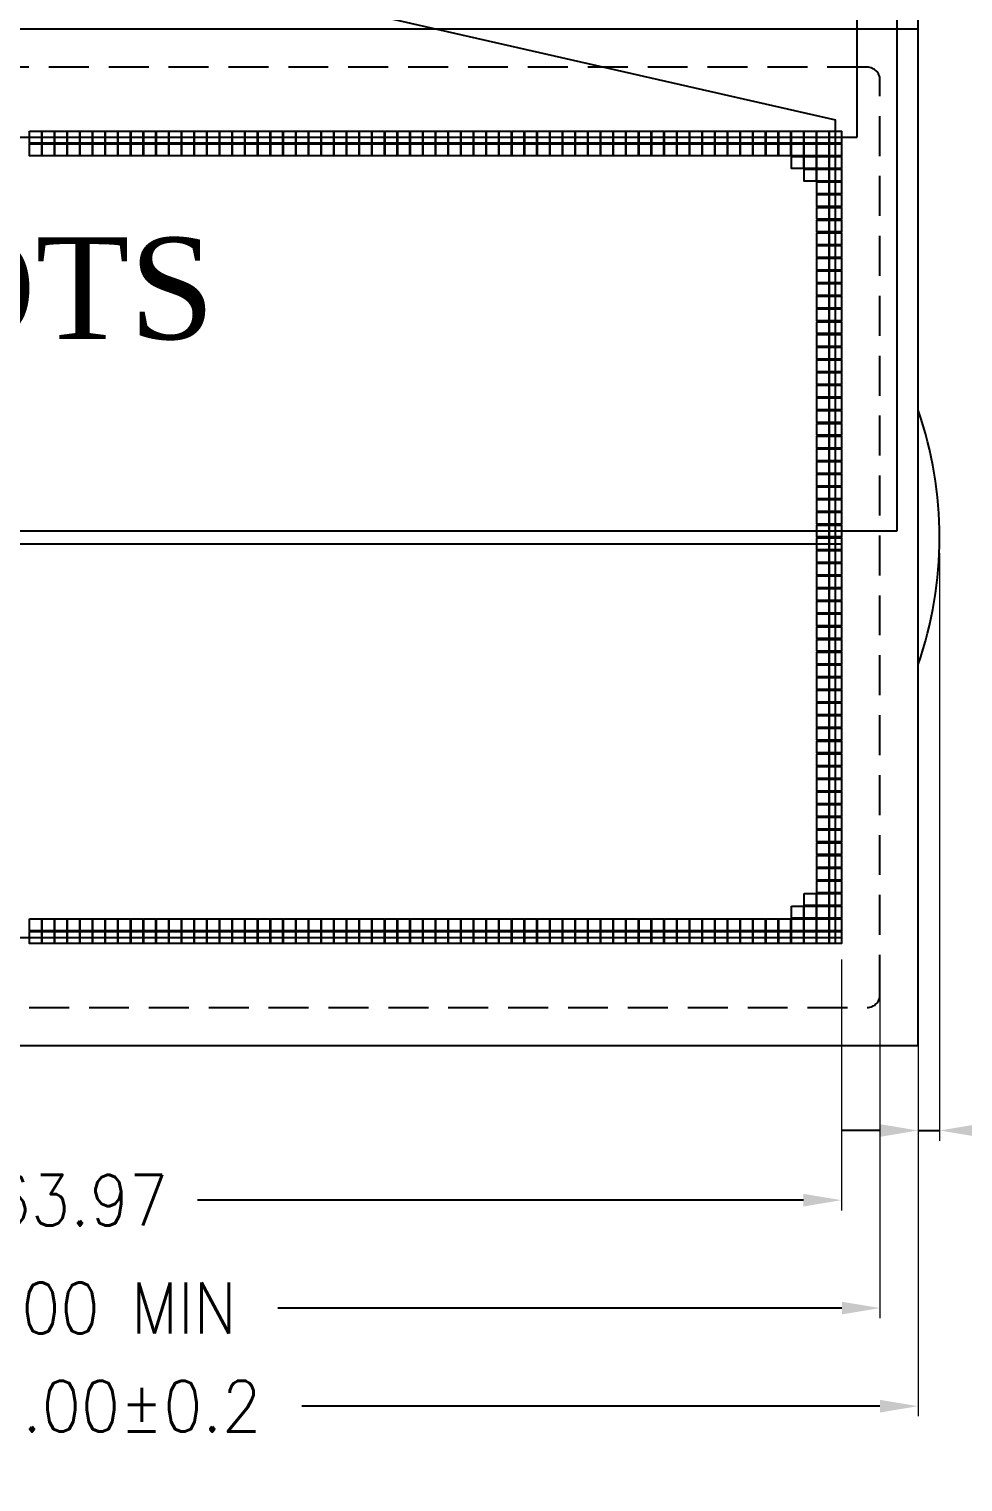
# Model space of a CAD drawing. Header units: millimetres. Extents: x 2909 to 3301, y 744 to 1021.
# Drawn here: x 2991.9 to 3028.6, y 886.4 to 943.6 of the extents above; entities that cross this region are included whole.
import ezdxf

# ---------------------------------------------------------------- set-up
doc = ezdxf.new("R2010")
doc.units = ezdxf.units.MM
doc.linetypes.add('DASHED2', pattern=[0.375, 0.25, -0.125])
for name, color, linetype in [('B', 1, 'Continuous'), ('D', 4, 'Continuous'), ('DIM', 170, 'Continuous'), ('F', 2, 'Continuous')]:
    doc.layers.add(name, color=color, linetype=linetype)
doc.styles.add('ROMANS', font='romans.shx', dxfattribs={"width": 0.9})
doc.styles.get("Standard").update_dxf_attribs({"font": 'times.ttf'})
doc.dimstyles.new('ISO-25-1', dxfattribs={"dimtxt": 2, "dimasz": 1.5, "dimexe": 0.4, "dimexo": 0.625, "dimgap": 0.5, "dimtad": 0, "dimzin": 1, "dimdsep": 46, "dimtxsty": 'ROMANS', "dimcen": 2.5, "dimclrd": 4, "dimclre": 4, "dimclrt": 4, "dimadec": 0, "dimazin": 0, "dimtfac": 1, "dimtmove": 0, "dimatfit": 3, "dimfxl": 1, "dimlwe": 0, "dimarcsym": 0})

# ---------------------------------------------------------------- blocks, each defined once
blk = doc.blocks.new('*D1')
at = {"layer": 'D', "color": 0, "lineweight": 0}
for p, q in [((2959.872, 906.961), (2959.872, 897.09)), ((3023.842, 906.961), (3023.842, 897.09))]:
    blk.add_line(p, q, dxfattribs=at)
at = {"layer": 'D', "color": 0, "lineweight": -2}
for p, q in [((2961.372, 897.49), (2985.229, 897.49)), ((3022.342, 897.49), (2998.486, 897.49))]:
    blk.add_line(p, q, dxfattribs=at)
at = {"layer": 'D', "color": 0}
for points in [[(2961.372, 897.74), (2961.372, 897.24), (2959.872, 897.49)], [(3022.342, 897.74), (3022.342, 897.24), (3023.842, 897.49)]]:
    blk.add_solid(points, dxfattribs=at)
at = {"layer": 'Defpoints', "color": 0}
for p in [(2959.872, 907.586), (3023.842, 907.586), (3023.842, 897.49)]:
    blk.add_point(p, dxfattribs=at)
at = {"layer": 'D', "color": 0, "insert": (2991.857, 897.49), "char_height": 2, "attachment_point": 5, "style": 'ROMANS'}
blk.add_mtext('AA 63.97', dxfattribs=at)
blk = doc.blocks.new('*D2')
at = {"layer": 'D', "color": 0, "lineweight": 0}
for p, q in [((2958.357, 906.212), (2958.357, 892.845)), ((3025.357, 906.212), (3025.357, 892.845))]:
    blk.add_line(p, q, dxfattribs=at)
at = {"layer": 'D', "color": 0, "lineweight": -2}
for p, q in [((2959.857, 893.245), (2982.057, 893.245)), ((3023.857, 893.245), (3001.657, 893.245))]:
    blk.add_line(p, q, dxfattribs=at)
at = {"layer": 'D', "color": 0}
for points in [[(2959.857, 893.495), (2959.857, 892.995), (2958.357, 893.245)], [(3023.857, 893.495), (3023.857, 892.995), (3025.357, 893.245)]]:
    blk.add_solid(points, dxfattribs=at)
at = {"layer": 'Defpoints', "color": 0}
for p in [(2958.357, 906.837), (3025.357, 906.837), (3025.357, 893.245)]:
    blk.add_point(p, dxfattribs=at)
at = {"layer": 'D', "color": 0, "insert": (2991.857, 893.245), "char_height": 2, "attachment_point": 5, "style": 'ROMANS'}
blk.add_mtext('VA 67.00 MIN', dxfattribs=at)
blk = doc.blocks.new('*D3')
at = {"layer": 'D', "color": 0, "lineweight": 0}
for p, q in [((2956.857, 902.946), (2956.857, 888.985)), ((3026.857, 902.946), (3026.857, 888.985))]:
    blk.add_line(p, q, dxfattribs=at)
at = {"layer": 'D', "color": 0, "lineweight": -2}
for p, q in [((2958.357, 889.385), (2981.115, 889.385)), ((3025.357, 889.385), (3002.6, 889.385))]:
    blk.add_line(p, q, dxfattribs=at)
at = {"layer": 'D', "color": 0}
for points in [[(2958.357, 889.635), (2958.357, 889.135), (2956.857, 889.385)], [(3025.357, 889.635), (3025.357, 889.135), (3026.857, 889.385)]]:
    blk.add_solid(points, dxfattribs=at)
at = {"layer": 'Defpoints', "color": 0}
for p in [(2956.857, 903.571), (3026.857, 903.571), (3026.857, 889.385)]:
    blk.add_point(p, dxfattribs=at)
at = {"layer": 'D', "color": 0, "insert": (2991.857, 889.385), "char_height": 2, "attachment_point": 5, "style": 'ROMANS'}
blk.add_mtext('LCD 70.00%%P0.2', dxfattribs=at)
blk = doc.blocks.new('*D35')
at = {"layer": 'D', "color": 0, "lineweight": 0}
for p, q in [((3027.707, 922.946), (3027.707, 899.831)), ((3026.857, 922.661), (3026.857, 899.831))]:
    blk.add_line(p, q, dxfattribs=at)
at = {"layer": 'D', "color": 0, "lineweight": -2}
for p, q in [((3025.357, 900.231), (3023.857, 900.231)), ((3026.857, 900.231), (3027.707, 900.231)), ((3029.207, 900.231), (3030.707, 900.231))]:
    blk.add_line(p, q, dxfattribs=at)
at = {"layer": 'D', "color": 0}
for points in [[(3025.357, 900.481), (3025.357, 899.981), (3026.857, 900.231)], [(3029.207, 900.481), (3029.207, 899.981), (3027.707, 900.231)]]:
    blk.add_solid(points, dxfattribs=at)
at = {"layer": 'Defpoints', "color": 0}
for p in [(3026.857, 923.286), (3027.707, 923.571), (3027.707, 900.231)]:
    blk.add_point(p, dxfattribs=at)
at = {"layer": 'D', "color": 0, "insert": (3035.622, 900.231), "char_height": 2, "attachment_point": 5, "style": 'ROMANS'}
blk.add_mtext('1.0MAX', dxfattribs=at)

msp = doc.modelspace()

# ---------------------------------------------------------------- linework, layer by layer
at = {"ltscale": 6.286513}
for p, q in [((3026.857, 903.571), (3026.857, 951.571)), ((3026.857, 943.571), (2956.857, 943.571)), ((2956.857, 903.571), (3026.857, 903.571))]:
    msp.add_line(p, q, dxfattribs=at)
at = {"color": 6, "linetype": 'DASHED2', "ltscale": 6.286513}
for p, q in [((3024.857, 942.071), (2958.857, 942.071)), ((3025.357, 905.571), (3025.357, 941.571)), ((2958.857, 905.071), (3024.857, 905.071))]:
    msp.add_line(p, q, dxfattribs=at)
at = {"ltscale": 6.286513}
for points in [[(2991.872, 939.556), (2992.342, 939.556), (2992.342, 939.086), (2991.872, 939.086)], [(2992.372, 939.556), (2992.842, 939.556), (2992.842, 939.086), (2992.372, 939.086)], [(2992.872, 939.556), (2993.342, 939.556), (2993.342, 939.086), (2992.872, 939.086)], [(2993.372, 939.556), (2993.842, 939.556), (2993.842, 939.086), (2993.372, 939.086)], [(2993.872, 939.556), (2994.342, 939.556), (2994.342, 939.086), (2993.872, 939.086)], [(2994.372, 939.556), (2994.842, 939.556), (2994.842, 939.086), (2994.372, 939.086)], [(2994.872, 939.556), (2995.342, 939.556), (2995.342, 939.086), (2994.872, 939.086)], [(2995.372, 939.556), (2995.842, 939.556), (2995.842, 939.086), (2995.372, 939.086)], [(2995.872, 939.556), (2996.342, 939.556), (2996.342, 939.086), (2995.872, 939.086)], [(2996.372, 939.556), (2996.842, 939.556), (2996.842, 939.086), (2996.372, 939.086)], [(2996.872, 939.556), (2997.342, 939.556), (2997.342, 939.086), (2996.872, 939.086)], [(2997.372, 939.556), (2997.842, 939.556), (2997.842, 939.086), (2997.372, 939.086)], [(2997.872, 939.556), (2998.342, 939.556), (2998.342, 939.086), (2997.872, 939.086)], [(2998.372, 939.556), (2998.842, 939.556), (2998.842, 939.086), (2998.372, 939.086)], [(2998.872, 939.556), (2999.342, 939.556), (2999.342, 939.086), (2998.872, 939.086)], [(2999.372, 939.556), (2999.842, 939.556), (2999.842, 939.086), (2999.372, 939.086)], [(2999.872, 939.556), (3000.342, 939.556), (3000.342, 939.086), (2999.872, 939.086)], [(3000.372, 939.556), (3000.842, 939.556), (3000.842, 939.086), (3000.372, 939.086)], [(3000.872, 939.556), (3001.342, 939.556), (3001.342, 939.086), (3000.872, 939.086)], [(3001.372, 939.556), (3001.842, 939.556), (3001.842, 939.086), (3001.372, 939.086)], [(3001.872, 939.556), (3002.342, 939.556), (3002.342, 939.086), (3001.872, 939.086)], [(3002.372, 939.556), (3002.842, 939.556), (3002.842, 939.086), (3002.372, 939.086)], [(3002.872, 939.556), (3003.342, 939.556), (3003.342, 939.086), (3002.872, 939.086)], [(3003.372, 939.556), (3003.842, 939.556), (3003.842, 939.086), (3003.372, 939.086)], [(3003.872, 939.556), (3004.342, 939.556), (3004.342, 939.086), (3003.872, 939.086)], [(3004.372, 939.556), (3004.842, 939.556), (3004.842, 939.086), (3004.372, 939.086)], [(3004.872, 939.556), (3005.342, 939.556), (3005.342, 939.086), (3004.872, 939.086)], [(3005.372, 939.556), (3005.842, 939.556), (3005.842, 939.086), (3005.372, 939.086)], [(3005.872, 939.556), (3006.342, 939.556), (3006.342, 939.086), (3005.872, 939.086)], [(3006.372, 939.556), (3006.842, 939.556), (3006.842, 939.086), (3006.372, 939.086)], [(3006.872, 939.556), (3007.342, 939.556), (3007.342, 939.086), (3006.872, 939.086)], [(3007.372, 939.556), (3007.842, 939.556), (3007.842, 939.086), (3007.372, 939.086)], [(3007.872, 939.556), (3008.342, 939.556), (3008.342, 939.086), (3007.872, 939.086)], [(3008.372, 939.556), (3008.842, 939.556), (3008.842, 939.086), (3008.372, 939.086)], [(3008.872, 939.556), (3009.342, 939.556), (3009.342, 939.086), (3008.872, 939.086)], [(3009.372, 939.556), (3009.842, 939.556), (3009.842, 939.086), (3009.372, 939.086)], [(3009.872, 939.556), (3010.342, 939.556), (3010.342, 939.086), (3009.872, 939.086)], [(3010.372, 939.556), (3010.842, 939.556), (3010.842, 939.086), (3010.372, 939.086)], [(3010.872, 939.556), (3011.342, 939.556), (3011.342, 939.086), (3010.872, 939.086)], [(3011.372, 939.556), (3011.842, 939.556), (3011.842, 939.086), (3011.372, 939.086)], [(3011.872, 939.556), (3012.342, 939.556), (3012.342, 939.086), (3011.872, 939.086)], [(3012.372, 939.556), (3012.842, 939.556), (3012.842, 939.086), (3012.372, 939.086)], [(3012.872, 939.556), (3013.342, 939.556), (3013.342, 939.086), (3012.872, 939.086)], [(3013.372, 939.556), (3013.842, 939.556), (3013.842, 939.086), (3013.372, 939.086)], [(3013.872, 939.556), (3014.342, 939.556), (3014.342, 939.086), (3013.872, 939.086)], [(3014.372, 939.556), (3014.842, 939.556), (3014.842, 939.086), (3014.372, 939.086)], [(3014.872, 939.556), (3015.342, 939.556), (3015.342, 939.086), (3014.872, 939.086)], [(3015.372, 939.556), (3015.842, 939.556), (3015.842, 939.086), (3015.372, 939.086)], [(3015.872, 939.556), (3016.342, 939.556), (3016.342, 939.086), (3015.872, 939.086)], [(3016.372, 939.556), (3016.842, 939.556), (3016.842, 939.086), (3016.372, 939.086)], [(3016.872, 939.556), (3017.342, 939.556), (3017.342, 939.086), (3016.872, 939.086)], [(3017.372, 939.556), (3017.842, 939.556), (3017.842, 939.086), (3017.372, 939.086)], [(3017.872, 939.556), (3018.342, 939.556), (3018.342, 939.086), (3017.872, 939.086)], [(3018.372, 939.556), (3018.842, 939.556), (3018.842, 939.086), (3018.372, 939.086)], [(3018.872, 939.556), (3019.342, 939.556), (3019.342, 939.086), (3018.872, 939.086)], [(3019.372, 939.556), (3019.842, 939.556), (3019.842, 939.086), (3019.372, 939.086)], [(3019.872, 939.556), (3020.342, 939.556), (3020.342, 939.086), (3019.872, 939.086)], [(3020.372, 939.556), (3020.842, 939.556), (3020.842, 939.086), (3020.372, 939.086)], [(3020.872, 939.556), (3021.342, 939.556), (3021.342, 939.086), (3020.872, 939.086)], [(3021.372, 939.556), (3021.842, 939.556), (3021.842, 939.086), (3021.372, 939.086)], [(3021.872, 939.556), (3022.342, 939.556), (3022.342, 939.086), (3021.872, 939.086)], [(3022.372, 939.556), (3022.842, 939.556), (3022.842, 939.086), (3022.372, 939.086)], [(3022.872, 939.556), (3023.342, 939.556), (3023.342, 939.086), (3022.872, 939.086)], [(3023.372, 939.556), (3023.842, 939.556), (3023.842, 939.086), (3023.372, 939.086)], [(2991.872, 939.056), (2992.342, 939.056), (2992.342, 938.586), (2991.872, 938.586)], [(2992.372, 939.056), (2992.842, 939.056), (2992.842, 938.586), (2992.372, 938.586)], [(2992.872, 939.056), (2993.342, 939.056), (2993.342, 938.586), (2992.872, 938.586)], [(2993.372, 939.056), (2993.842, 939.056), (2993.842, 938.586), (2993.372, 938.586)], [(2993.872, 939.056), (2994.342, 939.056), (2994.342, 938.586), (2993.872, 938.586)], [(2994.372, 939.056), (2994.842, 939.056), (2994.842, 938.586), (2994.372, 938.586)], [(2994.872, 939.056), (2995.342, 939.056), (2995.342, 938.586), (2994.872, 938.586)], [(2995.372, 939.056), (2995.842, 939.056), (2995.842, 938.586), (2995.372, 938.586)], [(2995.872, 939.056), (2996.342, 939.056), (2996.342, 938.586), (2995.872, 938.586)], [(2996.372, 939.056), (2996.842, 939.056), (2996.842, 938.586), (2996.372, 938.586)], [(2996.872, 939.056), (2997.342, 939.056), (2997.342, 938.586), (2996.872, 938.586)], [(2997.372, 939.056), (2997.842, 939.056), (2997.842, 938.586), (2997.372, 938.586)], [(2997.872, 939.056), (2998.342, 939.056), (2998.342, 938.586), (2997.872, 938.586)], [(2998.372, 939.056), (2998.842, 939.056), (2998.842, 938.586), (2998.372, 938.586)], [(2998.872, 939.056), (2999.342, 939.056), (2999.342, 938.586), (2998.872, 938.586)], [(2999.372, 939.056), (2999.842, 939.056), (2999.842, 938.586), (2999.372, 938.586)], [(2999.872, 939.056), (3000.342, 939.056), (3000.342, 938.586), (2999.872, 938.586)], [(3000.372, 939.056), (3000.842, 939.056), (3000.842, 938.586), (3000.372, 938.586)], [(3000.872, 939.056), (3001.342, 939.056), (3001.342, 938.586), (3000.872, 938.586)], [(3001.372, 939.056), (3001.842, 939.056), (3001.842, 938.586), (3001.372, 938.586)], [(3001.872, 939.056), (3002.342, 939.056), (3002.342, 938.586), (3001.872, 938.586)], [(3002.372, 939.056), (3002.842, 939.056), (3002.842, 938.586), (3002.372, 938.586)], [(3002.872, 939.056), (3003.342, 939.056), (3003.342, 938.586), (3002.872, 938.586)], [(3003.372, 939.056), (3003.842, 939.056), (3003.842, 938.586), (3003.372, 938.586)], [(3003.872, 939.056), (3004.342, 939.056), (3004.342, 938.586), (3003.872, 938.586)], [(3004.372, 939.056), (3004.842, 939.056), (3004.842, 938.586), (3004.372, 938.586)], [(3004.872, 939.056), (3005.342, 939.056), (3005.342, 938.586), (3004.872, 938.586)], [(3005.372, 939.056), (3005.842, 939.056), (3005.842, 938.586), (3005.372, 938.586)], [(3005.872, 939.056), (3006.342, 939.056), (3006.342, 938.586), (3005.872, 938.586)], [(3006.372, 939.056), (3006.842, 939.056), (3006.842, 938.586), (3006.372, 938.586)], [(3006.872, 939.056), (3007.342, 939.056), (3007.342, 938.586), (3006.872, 938.586)], [(3007.372, 939.056), (3007.842, 939.056), (3007.842, 938.586), (3007.372, 938.586)], [(3007.872, 939.056), (3008.342, 939.056), (3008.342, 938.586), (3007.872, 938.586)], [(3008.372, 939.056), (3008.842, 939.056), (3008.842, 938.586), (3008.372, 938.586)], [(3008.872, 939.056), (3009.342, 939.056), (3009.342, 938.586), (3008.872, 938.586)], [(3009.372, 939.056), (3009.842, 939.056), (3009.842, 938.586), (3009.372, 938.586)], [(3009.872, 939.056), (3010.342, 939.056), (3010.342, 938.586), (3009.872, 938.586)], [(3010.372, 939.056), (3010.842, 939.056), (3010.842, 938.586), (3010.372, 938.586)], [(3010.872, 939.056), (3011.342, 939.056), (3011.342, 938.586), (3010.872, 938.586)], [(3011.372, 939.056), (3011.842, 939.056), (3011.842, 938.586), (3011.372, 938.586)], [(3011.872, 939.056), (3012.342, 939.056), (3012.342, 938.586), (3011.872, 938.586)], [(3012.372, 939.056), (3012.842, 939.056), (3012.842, 938.586), (3012.372, 938.586)], [(3012.872, 939.056), (3013.342, 939.056), (3013.342, 938.586), (3012.872, 938.586)], [(3013.372, 939.056), (3013.842, 939.056), (3013.842, 938.586), (3013.372, 938.586)], [(3013.872, 939.056), (3014.342, 939.056), (3014.342, 938.586), (3013.872, 938.586)], [(3014.372, 939.056), (3014.842, 939.056), (3014.842, 938.586), (3014.372, 938.586)], [(3014.872, 939.056), (3015.342, 939.056), (3015.342, 938.586), (3014.872, 938.586)], [(3015.372, 939.056), (3015.842, 939.056), (3015.842, 938.586), (3015.372, 938.586)], [(3015.872, 939.056), (3016.342, 939.056), (3016.342, 938.586), (3015.872, 938.586)], [(3016.372, 939.056), (3016.842, 939.056), (3016.842, 938.586), (3016.372, 938.586)], [(3016.872, 939.056), (3017.342, 939.056), (3017.342, 938.586), (3016.872, 938.586)], [(3017.372, 939.056), (3017.842, 939.056), (3017.842, 938.586), (3017.372, 938.586)], [(3017.872, 939.056), (3018.342, 939.056), (3018.342, 938.586), (3017.872, 938.586)], [(3018.372, 939.056), (3018.842, 939.056), (3018.842, 938.586), (3018.372, 938.586)], [(3018.872, 939.056), (3019.342, 939.056), (3019.342, 938.586), (3018.872, 938.586)], [(3019.372, 939.056), (3019.842, 939.056), (3019.842, 938.586), (3019.372, 938.586)], [(3019.872, 939.056), (3020.342, 939.056), (3020.342, 938.586), (3019.872, 938.586)], [(3020.372, 939.056), (3020.842, 939.056), (3020.842, 938.586), (3020.372, 938.586)], [(3020.872, 939.056), (3021.342, 939.056), (3021.342, 938.586), (3020.872, 938.586)], [(3021.372, 939.056), (3021.842, 939.056), (3021.842, 938.586), (3021.372, 938.586)], [(3021.872, 939.056), (3022.342, 939.056), (3022.342, 938.586), (3021.872, 938.586)], [(3022.372, 939.056), (3022.842, 939.056), (3022.842, 938.586), (3022.372, 938.586)], [(3022.872, 939.056), (3023.342, 939.056), (3023.342, 938.586), (3022.872, 938.586)], [(3023.372, 939.056), (3023.842, 939.056), (3023.842, 938.586), (3023.372, 938.586)], [(3021.872, 938.556), (3022.342, 938.556), (3022.342, 938.086), (3021.872, 938.086)], [(3022.372, 938.556), (3022.842, 938.556), (3022.842, 938.086), (3022.372, 938.086)], [(3022.872, 938.556), (3023.342, 938.556), (3023.342, 938.086), (3022.872, 938.086)], [(3023.372, 938.556), (3023.842, 938.556), (3023.842, 938.086), (3023.372, 938.086)], [(3022.372, 938.056), (3022.842, 938.056), (3022.842, 937.586), (3022.372, 937.586)], [(3022.872, 938.056), (3023.342, 938.056), (3023.342, 937.586), (3022.872, 937.586)], [(3023.372, 938.056), (3023.842, 938.056), (3023.842, 937.586), (3023.372, 937.586)], [(3022.872, 937.556), (3023.342, 937.556), (3023.342, 937.086), (3022.872, 937.086)], [(3022.872, 937.056), (3023.342, 937.056), (3023.342, 936.586), (3022.872, 936.586)], [(3023.372, 937.556), (3023.842, 937.556), (3023.842, 937.086), (3023.372, 937.086)], [(3023.372, 937.056), (3023.842, 937.056), (3023.842, 936.586), (3023.372, 936.586)], [(3022.872, 936.556), (3023.342, 936.556), (3023.342, 936.086), (3022.872, 936.086)], [(3023.372, 936.556), (3023.842, 936.556), (3023.842, 936.086), (3023.372, 936.086)], [(3022.872, 936.056), (3023.342, 936.056), (3023.342, 935.586), (3022.872, 935.586)], [(3023.372, 936.056), (3023.842, 936.056), (3023.842, 935.586), (3023.372, 935.586)], [(3022.872, 935.556), (3023.342, 935.556), (3023.342, 935.086), (3022.872, 935.086)], [(3023.372, 935.556), (3023.842, 935.556), (3023.842, 935.086), (3023.372, 935.086)], [(3022.872, 935.056), (3023.342, 935.056), (3023.342, 934.586), (3022.872, 934.586)], [(3023.372, 935.056), (3023.842, 935.056), (3023.842, 934.586), (3023.372, 934.586)], [(3022.872, 934.556), (3023.342, 934.556), (3023.342, 934.086), (3022.872, 934.086)], [(3023.372, 934.556), (3023.842, 934.556), (3023.842, 934.086), (3023.372, 934.086)], [(3022.872, 934.056), (3023.342, 934.056), (3023.342, 933.586), (3022.872, 933.586)], [(3023.372, 934.056), (3023.842, 934.056), (3023.842, 933.586), (3023.372, 933.586)], [(3022.872, 933.556), (3023.342, 933.556), (3023.342, 933.086), (3022.872, 933.086)], [(3022.872, 933.056), (3023.342, 933.056), (3023.342, 932.586), (3022.872, 932.586)], [(3023.372, 933.556), (3023.842, 933.556), (3023.842, 933.086), (3023.372, 933.086)], [(3023.372, 933.056), (3023.842, 933.056), (3023.842, 932.586), (3023.372, 932.586)], [(3022.872, 932.556), (3023.342, 932.556), (3023.342, 932.086), (3022.872, 932.086)], [(3023.372, 932.556), (3023.842, 932.556), (3023.842, 932.086), (3023.372, 932.086)], [(3022.872, 932.056), (3023.342, 932.056), (3023.342, 931.586), (3022.872, 931.586)], [(3023.372, 932.056), (3023.842, 932.056), (3023.842, 931.586), (3023.372, 931.586)], [(3022.872, 931.556), (3023.342, 931.556), (3023.342, 931.086), (3022.872, 931.086)], [(3023.372, 931.556), (3023.842, 931.556), (3023.842, 931.086), (3023.372, 931.086)], [(3022.872, 931.056), (3023.342, 931.056), (3023.342, 930.586), (3022.872, 930.586)], [(3023.372, 931.056), (3023.842, 931.056), (3023.842, 930.586), (3023.372, 930.586)], [(3022.872, 930.556), (3023.342, 930.556), (3023.342, 930.086), (3022.872, 930.086)], [(3023.372, 930.556), (3023.842, 930.556), (3023.842, 930.086), (3023.372, 930.086)], [(3022.872, 930.056), (3023.342, 930.056), (3023.342, 929.586), (3022.872, 929.586)], [(3023.372, 930.056), (3023.842, 930.056), (3023.842, 929.586), (3023.372, 929.586)], [(3022.872, 929.556), (3023.342, 929.556), (3023.342, 929.086), (3022.872, 929.086)], [(3022.872, 929.056), (3023.342, 929.056), (3023.342, 928.586), (3022.872, 928.586)], [(3023.372, 929.556), (3023.842, 929.556), (3023.842, 929.086), (3023.372, 929.086)], [(3023.372, 929.056), (3023.842, 929.056), (3023.842, 928.586), (3023.372, 928.586)], [(3022.872, 928.556), (3023.342, 928.556), (3023.342, 928.086), (3022.872, 928.086)], [(3023.372, 928.556), (3023.842, 928.556), (3023.842, 928.086), (3023.372, 928.086)], [(3022.872, 928.056), (3023.342, 928.056), (3023.342, 927.586), (3022.872, 927.586)], [(3023.372, 928.056), (3023.842, 928.056), (3023.842, 927.586), (3023.372, 927.586)], [(3022.872, 927.556), (3023.342, 927.556), (3023.342, 927.086), (3022.872, 927.086)], [(3023.372, 927.556), (3023.842, 927.556), (3023.842, 927.086), (3023.372, 927.086)], [(3022.872, 927.056), (3023.342, 927.056), (3023.342, 926.586), (3022.872, 926.586)], [(3023.372, 927.056), (3023.842, 927.056), (3023.842, 926.586), (3023.372, 926.586)], [(3022.872, 926.556), (3023.342, 926.556), (3023.342, 926.086), (3022.872, 926.086)], [(3023.372, 926.556), (3023.842, 926.556), (3023.842, 926.086), (3023.372, 926.086)], [(3022.872, 926.056), (3023.342, 926.056), (3023.342, 925.586), (3022.872, 925.586)], [(3023.372, 926.056), (3023.842, 926.056), (3023.842, 925.586), (3023.372, 925.586)], [(3022.872, 925.556), (3023.342, 925.556), (3023.342, 925.086), (3022.872, 925.086)], [(3022.872, 925.056), (3023.342, 925.056), (3023.342, 924.586), (3022.872, 924.586)], [(3023.372, 925.556), (3023.842, 925.556), (3023.842, 925.086), (3023.372, 925.086)], [(3023.372, 925.056), (3023.842, 925.056), (3023.842, 924.586), (3023.372, 924.586)], [(3022.872, 924.556), (3023.342, 924.556), (3023.342, 924.086), (3022.872, 924.086)], [(3023.372, 924.556), (3023.842, 924.556), (3023.842, 924.086), (3023.372, 924.086)], [(3022.872, 924.056), (3023.342, 924.056), (3023.342, 923.586), (3022.872, 923.586)], [(3023.372, 924.056), (3023.842, 924.056), (3023.842, 923.586), (3023.372, 923.586)], [(3022.872, 923.556), (3023.342, 923.556), (3023.342, 923.086), (3022.872, 923.086)], [(3023.372, 923.556), (3023.842, 923.556), (3023.842, 923.086), (3023.372, 923.086)], [(3022.872, 923.056), (3023.342, 923.056), (3023.342, 922.586), (3022.872, 922.586)], [(3023.372, 923.056), (3023.842, 923.056), (3023.842, 922.586), (3023.372, 922.586)], [(3022.872, 922.556), (3023.342, 922.556), (3023.342, 922.086), (3022.872, 922.086)], [(3023.372, 922.556), (3023.842, 922.556), (3023.842, 922.086), (3023.372, 922.086)], [(3022.872, 922.056), (3023.342, 922.056), (3023.342, 921.586), (3022.872, 921.586)], [(3022.872, 921.556), (3023.342, 921.556), (3023.342, 921.086), (3022.872, 921.086)], [(3023.372, 922.056), (3023.842, 922.056), (3023.842, 921.586), (3023.372, 921.586)], [(3023.372, 921.556), (3023.842, 921.556), (3023.842, 921.086), (3023.372, 921.086)], [(3022.872, 921.056), (3023.342, 921.056), (3023.342, 920.586), (3022.872, 920.586)], [(3023.372, 921.056), (3023.842, 921.056), (3023.842, 920.586), (3023.372, 920.586)], [(3022.872, 920.556), (3023.342, 920.556), (3023.342, 920.086), (3022.872, 920.086)], [(3023.372, 920.556), (3023.842, 920.556), (3023.842, 920.086), (3023.372, 920.086)], [(3022.872, 920.056), (3023.342, 920.056), (3023.342, 919.586), (3022.872, 919.586)], [(3023.372, 920.056), (3023.842, 920.056), (3023.842, 919.586), (3023.372, 919.586)], [(3022.872, 919.556), (3023.342, 919.556), (3023.342, 919.086), (3022.872, 919.086)], [(3023.372, 919.556), (3023.842, 919.556), (3023.842, 919.086), (3023.372, 919.086)], [(3022.872, 919.056), (3023.342, 919.056), (3023.342, 918.586), (3022.872, 918.586)], [(3023.372, 919.056), (3023.842, 919.056), (3023.842, 918.586), (3023.372, 918.586)], [(3022.872, 918.556), (3023.342, 918.556), (3023.342, 918.086), (3022.872, 918.086)], [(3023.372, 918.556), (3023.842, 918.556), (3023.842, 918.086), (3023.372, 918.086)], [(3022.872, 918.056), (3023.342, 918.056), (3023.342, 917.586), (3022.872, 917.586)], [(3022.872, 917.556), (3023.342, 917.556), (3023.342, 917.086), (3022.872, 917.086)], [(3023.372, 918.056), (3023.842, 918.056), (3023.842, 917.586), (3023.372, 917.586)], [(3023.372, 917.556), (3023.842, 917.556), (3023.842, 917.086), (3023.372, 917.086)], [(3022.872, 917.056), (3023.342, 917.056), (3023.342, 916.586), (3022.872, 916.586)], [(3023.372, 917.056), (3023.842, 917.056), (3023.842, 916.586), (3023.372, 916.586)], [(3022.872, 916.556), (3023.342, 916.556), (3023.342, 916.086), (3022.872, 916.086)], [(3023.372, 916.556), (3023.842, 916.556), (3023.842, 916.086), (3023.372, 916.086)], [(3022.872, 916.056), (3023.342, 916.056), (3023.342, 915.586), (3022.872, 915.586)], [(3023.372, 916.056), (3023.842, 916.056), (3023.842, 915.586), (3023.372, 915.586)], [(3022.872, 915.556), (3023.342, 915.556), (3023.342, 915.086), (3022.872, 915.086)], [(3023.372, 915.556), (3023.842, 915.556), (3023.842, 915.086), (3023.372, 915.086)], [(3022.872, 915.056), (3023.342, 915.056), (3023.342, 914.586), (3022.872, 914.586)], [(3023.372, 915.056), (3023.842, 915.056), (3023.842, 914.586), (3023.372, 914.586)], [(3022.872, 914.556), (3023.342, 914.556), (3023.342, 914.086), (3022.872, 914.086)], [(3023.372, 914.556), (3023.842, 914.556), (3023.842, 914.086), (3023.372, 914.086)], [(3022.872, 914.056), (3023.342, 914.056), (3023.342, 913.586), (3022.872, 913.586)], [(3022.872, 913.556), (3023.342, 913.556), (3023.342, 913.086), (3022.872, 913.086)], [(3023.372, 914.056), (3023.842, 914.056), (3023.842, 913.586), (3023.372, 913.586)], [(3023.372, 913.556), (3023.842, 913.556), (3023.842, 913.086), (3023.372, 913.086)], [(3022.872, 913.056), (3023.342, 913.056), (3023.342, 912.586), (3022.872, 912.586)], [(3023.372, 913.056), (3023.842, 913.056), (3023.842, 912.586), (3023.372, 912.586)], [(3022.872, 912.556), (3023.342, 912.556), (3023.342, 912.086), (3022.872, 912.086)], [(3023.372, 912.556), (3023.842, 912.556), (3023.842, 912.086), (3023.372, 912.086)], [(3022.872, 912.056), (3023.342, 912.056), (3023.342, 911.586), (3022.872, 911.586)], [(3023.372, 912.056), (3023.842, 912.056), (3023.842, 911.586), (3023.372, 911.586)], [(3022.872, 911.556), (3023.342, 911.556), (3023.342, 911.086), (3022.872, 911.086)], [(3023.372, 911.556), (3023.842, 911.556), (3023.842, 911.086), (3023.372, 911.086)], [(3022.872, 911.056), (3023.342, 911.056), (3023.342, 910.586), (3022.872, 910.586)], [(3023.372, 911.056), (3023.842, 911.056), (3023.842, 910.586), (3023.372, 910.586)], [(3022.872, 910.556), (3023.342, 910.556), (3023.342, 910.086), (3022.872, 910.086)], [(3023.372, 910.556), (3023.842, 910.556), (3023.842, 910.086), (3023.372, 910.086)], [(3022.372, 909.556), (3022.842, 909.556), (3022.842, 909.086), (3022.372, 909.086)], [(3022.872, 910.056), (3023.342, 910.056), (3023.342, 909.586), (3022.872, 909.586)], [(3022.872, 909.556), (3023.342, 909.556), (3023.342, 909.086), (3022.872, 909.086)], [(3023.372, 910.056), (3023.842, 910.056), (3023.842, 909.586), (3023.372, 909.586)], [(3023.372, 909.556), (3023.842, 909.556), (3023.842, 909.086), (3023.372, 909.086)], [(3021.872, 909.056), (3022.342, 909.056), (3022.342, 908.586), (3021.872, 908.586)], [(3022.372, 909.056), (3022.842, 909.056), (3022.842, 908.586), (3022.372, 908.586)], [(3022.872, 909.056), (3023.342, 909.056), (3023.342, 908.586), (3022.872, 908.586)], [(3023.372, 909.056), (3023.842, 909.056), (3023.842, 908.586), (3023.372, 908.586)], [(2991.872, 908.556), (2992.342, 908.556), (2992.342, 908.086), (2991.872, 908.086)], [(2992.372, 908.556), (2992.842, 908.556), (2992.842, 908.086), (2992.372, 908.086)], [(2992.872, 908.556), (2993.342, 908.556), (2993.342, 908.086), (2992.872, 908.086)], [(2993.372, 908.556), (2993.842, 908.556), (2993.842, 908.086), (2993.372, 908.086)], [(2993.872, 908.556), (2994.342, 908.556), (2994.342, 908.086), (2993.872, 908.086)], [(2994.372, 908.556), (2994.842, 908.556), (2994.842, 908.086), (2994.372, 908.086)], [(2994.872, 908.556), (2995.342, 908.556), (2995.342, 908.086), (2994.872, 908.086)], [(2995.372, 908.556), (2995.842, 908.556), (2995.842, 908.086), (2995.372, 908.086)], [(2995.872, 908.556), (2996.342, 908.556), (2996.342, 908.086), (2995.872, 908.086)], [(2996.372, 908.556), (2996.842, 908.556), (2996.842, 908.086), (2996.372, 908.086)], [(2996.872, 908.556), (2997.342, 908.556), (2997.342, 908.086), (2996.872, 908.086)], [(2997.372, 908.556), (2997.842, 908.556), (2997.842, 908.086), (2997.372, 908.086)], [(2997.872, 908.556), (2998.342, 908.556), (2998.342, 908.086), (2997.872, 908.086)], [(2998.372, 908.556), (2998.842, 908.556), (2998.842, 908.086), (2998.372, 908.086)], [(2998.872, 908.556), (2999.342, 908.556), (2999.342, 908.086), (2998.872, 908.086)], [(2999.372, 908.556), (2999.842, 908.556), (2999.842, 908.086), (2999.372, 908.086)], [(2999.872, 908.556), (3000.342, 908.556), (3000.342, 908.086), (2999.872, 908.086)], [(3000.372, 908.556), (3000.842, 908.556), (3000.842, 908.086), (3000.372, 908.086)], [(3000.872, 908.556), (3001.342, 908.556), (3001.342, 908.086), (3000.872, 908.086)], [(3001.372, 908.556), (3001.842, 908.556), (3001.842, 908.086), (3001.372, 908.086)], [(3001.872, 908.556), (3002.342, 908.556), (3002.342, 908.086), (3001.872, 908.086)], [(3002.372, 908.556), (3002.842, 908.556), (3002.842, 908.086), (3002.372, 908.086)], [(3002.872, 908.556), (3003.342, 908.556), (3003.342, 908.086), (3002.872, 908.086)], [(3003.372, 908.556), (3003.842, 908.556), (3003.842, 908.086), (3003.372, 908.086)], [(3003.872, 908.556), (3004.342, 908.556), (3004.342, 908.086), (3003.872, 908.086)], [(3004.372, 908.556), (3004.842, 908.556), (3004.842, 908.086), (3004.372, 908.086)], [(3004.872, 908.556), (3005.342, 908.556), (3005.342, 908.086), (3004.872, 908.086)], [(3005.372, 908.556), (3005.842, 908.556), (3005.842, 908.086), (3005.372, 908.086)], [(3005.872, 908.556), (3006.342, 908.556), (3006.342, 908.086), (3005.872, 908.086)], [(3006.372, 908.556), (3006.842, 908.556), (3006.842, 908.086), (3006.372, 908.086)], [(3006.872, 908.556), (3007.342, 908.556), (3007.342, 908.086), (3006.872, 908.086)], [(3007.372, 908.556), (3007.842, 908.556), (3007.842, 908.086), (3007.372, 908.086)], [(3007.872, 908.556), (3008.342, 908.556), (3008.342, 908.086), (3007.872, 908.086)], [(3008.372, 908.556), (3008.842, 908.556), (3008.842, 908.086), (3008.372, 908.086)], [(3008.872, 908.556), (3009.342, 908.556), (3009.342, 908.086), (3008.872, 908.086)], [(3009.372, 908.556), (3009.842, 908.556), (3009.842, 908.086), (3009.372, 908.086)], [(3009.872, 908.556), (3010.342, 908.556), (3010.342, 908.086), (3009.872, 908.086)], [(3010.372, 908.556), (3010.842, 908.556), (3010.842, 908.086), (3010.372, 908.086)], [(3010.872, 908.556), (3011.342, 908.556), (3011.342, 908.086), (3010.872, 908.086)], [(3011.372, 908.556), (3011.842, 908.556), (3011.842, 908.086), (3011.372, 908.086)], [(3011.872, 908.556), (3012.342, 908.556), (3012.342, 908.086), (3011.872, 908.086)], [(3012.372, 908.556), (3012.842, 908.556), (3012.842, 908.086), (3012.372, 908.086)], [(3012.872, 908.556), (3013.342, 908.556), (3013.342, 908.086), (3012.872, 908.086)], [(3013.372, 908.556), (3013.842, 908.556), (3013.842, 908.086), (3013.372, 908.086)], [(3013.872, 908.556), (3014.342, 908.556), (3014.342, 908.086), (3013.872, 908.086)], [(3014.372, 908.556), (3014.842, 908.556), (3014.842, 908.086), (3014.372, 908.086)], [(3014.872, 908.556), (3015.342, 908.556), (3015.342, 908.086), (3014.872, 908.086)], [(3015.372, 908.556), (3015.842, 908.556), (3015.842, 908.086), (3015.372, 908.086)], [(3015.872, 908.556), (3016.342, 908.556), (3016.342, 908.086), (3015.872, 908.086)], [(3016.372, 908.556), (3016.842, 908.556), (3016.842, 908.086), (3016.372, 908.086)], [(3016.872, 908.556), (3017.342, 908.556), (3017.342, 908.086), (3016.872, 908.086)], [(3017.372, 908.556), (3017.842, 908.556), (3017.842, 908.086), (3017.372, 908.086)], [(3017.872, 908.556), (3018.342, 908.556), (3018.342, 908.086), (3017.872, 908.086)], [(3018.372, 908.556), (3018.842, 908.556), (3018.842, 908.086), (3018.372, 908.086)], [(3018.872, 908.556), (3019.342, 908.556), (3019.342, 908.086), (3018.872, 908.086)], [(3019.372, 908.556), (3019.842, 908.556), (3019.842, 908.086), (3019.372, 908.086)], [(3019.872, 908.556), (3020.342, 908.556), (3020.342, 908.086), (3019.872, 908.086)], [(3020.372, 908.556), (3020.842, 908.556), (3020.842, 908.086), (3020.372, 908.086)], [(3020.872, 908.556), (3021.342, 908.556), (3021.342, 908.086), (3020.872, 908.086)], [(3021.372, 908.556), (3021.842, 908.556), (3021.842, 908.086), (3021.372, 908.086)], [(3021.872, 908.556), (3022.342, 908.556), (3022.342, 908.086), (3021.872, 908.086)], [(3022.372, 908.556), (3022.842, 908.556), (3022.842, 908.086), (3022.372, 908.086)], [(3022.872, 908.556), (3023.342, 908.556), (3023.342, 908.086), (3022.872, 908.086)], [(3023.372, 908.556), (3023.842, 908.556), (3023.842, 908.086), (3023.372, 908.086)], [(2991.872, 908.056), (2992.342, 908.056), (2992.342, 907.586), (2991.872, 907.586)], [(2992.372, 908.056), (2992.842, 908.056), (2992.842, 907.586), (2992.372, 907.586)], [(2992.872, 908.056), (2993.342, 908.056), (2993.342, 907.586), (2992.872, 907.586)], [(2993.372, 908.056), (2993.842, 908.056), (2993.842, 907.586), (2993.372, 907.586)], [(2993.872, 908.056), (2994.342, 908.056), (2994.342, 907.586), (2993.872, 907.586)], [(2994.372, 908.056), (2994.842, 908.056), (2994.842, 907.586), (2994.372, 907.586)], [(2994.872, 908.056), (2995.342, 908.056), (2995.342, 907.586), (2994.872, 907.586)], [(2995.372, 908.056), (2995.842, 908.056), (2995.842, 907.586), (2995.372, 907.586)], [(2995.872, 908.056), (2996.342, 908.056), (2996.342, 907.586), (2995.872, 907.586)], [(2996.372, 908.056), (2996.842, 908.056), (2996.842, 907.586), (2996.372, 907.586)], [(2996.872, 908.056), (2997.342, 908.056), (2997.342, 907.586), (2996.872, 907.586)], [(2997.372, 908.056), (2997.842, 908.056), (2997.842, 907.586), (2997.372, 907.586)], [(2997.872, 908.056), (2998.342, 908.056), (2998.342, 907.586), (2997.872, 907.586)], [(2998.372, 908.056), (2998.842, 908.056), (2998.842, 907.586), (2998.372, 907.586)], [(2998.872, 908.056), (2999.342, 908.056), (2999.342, 907.586), (2998.872, 907.586)], [(2999.372, 908.056), (2999.842, 908.056), (2999.842, 907.586), (2999.372, 907.586)], [(2999.872, 908.056), (3000.342, 908.056), (3000.342, 907.586), (2999.872, 907.586)], [(3000.372, 908.056), (3000.842, 908.056), (3000.842, 907.586), (3000.372, 907.586)], [(3000.872, 908.056), (3001.342, 908.056), (3001.342, 907.586), (3000.872, 907.586)], [(3001.372, 908.056), (3001.842, 908.056), (3001.842, 907.586), (3001.372, 907.586)], [(3001.872, 908.056), (3002.342, 908.056), (3002.342, 907.586), (3001.872, 907.586)], [(3002.372, 908.056), (3002.842, 908.056), (3002.842, 907.586), (3002.372, 907.586)], [(3002.872, 908.056), (3003.342, 908.056), (3003.342, 907.586), (3002.872, 907.586)], [(3003.372, 908.056), (3003.842, 908.056), (3003.842, 907.586), (3003.372, 907.586)], [(3003.872, 908.056), (3004.342, 908.056), (3004.342, 907.586), (3003.872, 907.586)], [(3004.372, 908.056), (3004.842, 908.056), (3004.842, 907.586), (3004.372, 907.586)], [(3004.872, 908.056), (3005.342, 908.056), (3005.342, 907.586), (3004.872, 907.586)], [(3005.372, 908.056), (3005.842, 908.056), (3005.842, 907.586), (3005.372, 907.586)], [(3005.872, 908.056), (3006.342, 908.056), (3006.342, 907.586), (3005.872, 907.586)], [(3006.372, 908.056), (3006.842, 908.056), (3006.842, 907.586), (3006.372, 907.586)], [(3006.872, 908.056), (3007.342, 908.056), (3007.342, 907.586), (3006.872, 907.586)], [(3007.372, 908.056), (3007.842, 908.056), (3007.842, 907.586), (3007.372, 907.586)], [(3007.872, 908.056), (3008.342, 908.056), (3008.342, 907.586), (3007.872, 907.586)], [(3008.372, 908.056), (3008.842, 908.056), (3008.842, 907.586), (3008.372, 907.586)], [(3008.872, 908.056), (3009.342, 908.056), (3009.342, 907.586), (3008.872, 907.586)], [(3009.372, 908.056), (3009.842, 908.056), (3009.842, 907.586), (3009.372, 907.586)], [(3009.872, 908.056), (3010.342, 908.056), (3010.342, 907.586), (3009.872, 907.586)], [(3010.372, 908.056), (3010.842, 908.056), (3010.842, 907.586), (3010.372, 907.586)], [(3010.872, 908.056), (3011.342, 908.056), (3011.342, 907.586), (3010.872, 907.586)], [(3011.372, 908.056), (3011.842, 908.056), (3011.842, 907.586), (3011.372, 907.586)], [(3011.872, 908.056), (3012.342, 908.056), (3012.342, 907.586), (3011.872, 907.586)], [(3012.372, 908.056), (3012.842, 908.056), (3012.842, 907.586), (3012.372, 907.586)], [(3012.872, 908.056), (3013.342, 908.056), (3013.342, 907.586), (3012.872, 907.586)], [(3013.372, 908.056), (3013.842, 908.056), (3013.842, 907.586), (3013.372, 907.586)], [(3013.872, 908.056), (3014.342, 908.056), (3014.342, 907.586), (3013.872, 907.586)], [(3014.372, 908.056), (3014.842, 908.056), (3014.842, 907.586), (3014.372, 907.586)], [(3014.872, 908.056), (3015.342, 908.056), (3015.342, 907.586), (3014.872, 907.586)], [(3015.372, 908.056), (3015.842, 908.056), (3015.842, 907.586), (3015.372, 907.586)], [(3015.872, 908.056), (3016.342, 908.056), (3016.342, 907.586), (3015.872, 907.586)], [(3016.372, 908.056), (3016.842, 908.056), (3016.842, 907.586), (3016.372, 907.586)], [(3016.872, 908.056), (3017.342, 908.056), (3017.342, 907.586), (3016.872, 907.586)], [(3017.372, 908.056), (3017.842, 908.056), (3017.842, 907.586), (3017.372, 907.586)], [(3017.872, 908.056), (3018.342, 908.056), (3018.342, 907.586), (3017.872, 907.586)], [(3018.372, 908.056), (3018.842, 908.056), (3018.842, 907.586), (3018.372, 907.586)], [(3018.872, 908.056), (3019.342, 908.056), (3019.342, 907.586), (3018.872, 907.586)], [(3019.372, 908.056), (3019.842, 908.056), (3019.842, 907.586), (3019.372, 907.586)], [(3019.872, 908.056), (3020.342, 908.056), (3020.342, 907.586), (3019.872, 907.586)], [(3020.372, 908.056), (3020.842, 908.056), (3020.842, 907.586), (3020.372, 907.586)], [(3020.872, 908.056), (3021.342, 908.056), (3021.342, 907.586), (3020.872, 907.586)], [(3021.372, 908.056), (3021.842, 908.056), (3021.842, 907.586), (3021.372, 907.586)], [(3021.872, 908.056), (3022.342, 908.056), (3022.342, 907.586), (3021.872, 907.586)], [(3022.372, 908.056), (3022.842, 908.056), (3022.842, 907.586), (3022.372, 907.586)], [(3022.872, 908.056), (3023.342, 908.056), (3023.342, 907.586), (3022.872, 907.586)], [(3023.372, 908.056), (3023.842, 908.056), (3023.842, 907.586), (3023.372, 907.586)]]:
    msp.add_lwpolyline(points, close=True, dxfattribs=at)
at = {"color": 6, "linetype": 'DASHED2', "ltscale": 6.286513}
for centre, start, end in [((3024.857, 941.571), 0, 90), ((3024.857, 905.571), 270, 0)]:
    msp.add_arc(centre, 0.5, start, end, dxfattribs=at)
at = {"ltscale": 6.286513}
msp.add_arc((3012.577, 923.571), 15.131, 340.7039, 19.2961, dxfattribs=at)
at = {"layer": 'B'}
for p, q in [((3026.035, 923.821), (3026.035, 948.642)), ((3024.459, 939.321), (3024.459, 947.259)), ((2959.872, 939.321), (3024.459, 939.321)), ((2959.872, 923.821), (3026.035, 923.821))]:
    msp.add_line(p, q, dxfattribs=at)
at = {"layer": 'B', "color": 6}
for p, q in [((2959.373, 923.321), (3023.842, 923.321)), ((2957.797, 907.821), (3023.842, 907.821))]:
    msp.add_line(p, q, dxfattribs=at)
at = {"layer": 'F'}
for p in [(2995.18, 946.468), (3023.607, 907.586)]:
    msp.add_line(p, (3023.607, 940.003), dxfattribs=at)

# ---------------------------------------------------------------- texts
at = {"layer": 'DIM', "insert": (2963.925, 935.371), "char_height": 4, "width": 39.36973, "attachment_point": 1}
msp.add_mtext('128X64DOTS', dxfattribs=at)

# ---------------------------------------------------------------- dimensions: what is measured, and where the dimension line sits
at = {"layer": 'D', "color": 0}
for base, p1, p2, text, picture, middle in [((3027.707, 900.231), (3026.857, 923.286), (3027.707, 923.571), '1.0MAX', '*D35', (3035.622, 900.231)), ((3023.842, 897.49), (2959.872, 907.586), (3023.842, 907.586), 'AA 63.97', '*D1', (2991.857, 897.49)), ((3025.357, 893.245), (2958.357, 906.837), (3025.357, 906.837), 'VA <> MIN', '*D2', (2991.857, 893.245)), ((3026.857, 889.385), (2956.857, 903.571), (3026.857, 903.571), 'LCD <>%%P0.2', '*D3', (2991.857, 889.385))]:
    dim = msp.add_linear_dim(base=base, p1=p1, p2=p2, text=text, dimstyle='ISO-25-1', override={"dimclrd": 0, "dimclre": 0, "dimclrt": 0, "dimfxl": 1.25}, dxfattribs=at)
    dim.commit()
    dim.dimension.update_dxf_attribs({"geometry": picture, "text_midpoint": middle})

doc.saveas('drawing.dxf')
